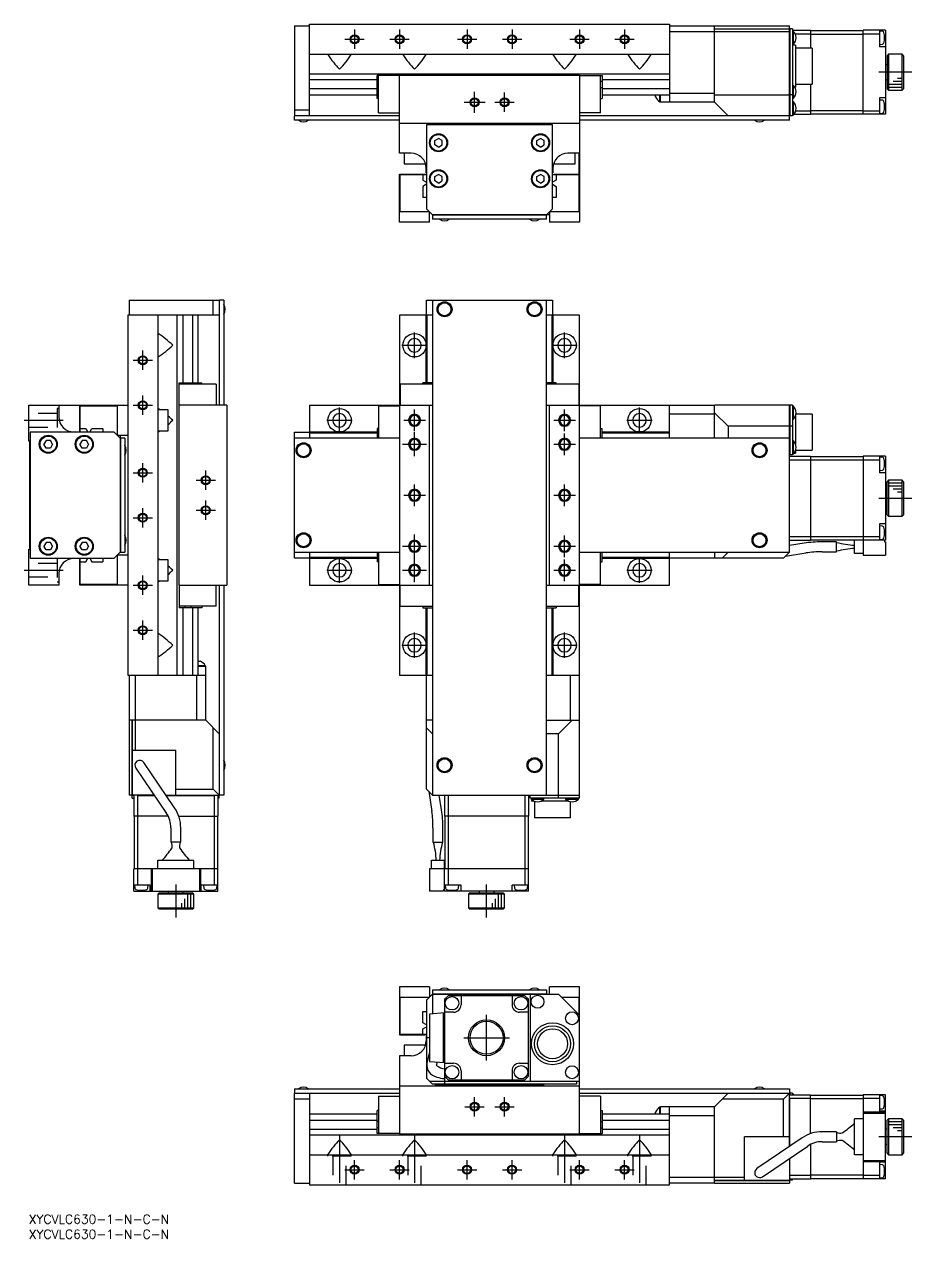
# Model space of a CAD drawing. Extents: x -1 to 601, y -8 to 397.
# Drawn here: x -1.5 to 294.3, y -8 to 396.8 of the extents above; entities that cross this region are included whole.
import ezdxf

# ---------------------------------------------------------------- set-up
doc = ezdxf.new("R2010")
doc.units = 0
doc.header["$LTSCALE"] = 0.5
doc.linetypes.add('CENTER', pattern=[50.8, 31.75, -6.35, 6.35, -6.35])
doc.linetypes.add('DASHED', pattern=[19.05, 12.7, -6.35])
for name, color, linetype in [('MSM_CENTER', 1, 'CENTER'), ('MSM_CONTINUOUS', 7, 'CONTINUOUS'), ('MSM_DASHED', 4, 'DASHED'), ('MSM_NARROW', 5, 'CONTINUOUS'), ('MSM_PART_NUMBER', 7, 'CONTINUOUS')]:
    doc.layers.add(name, color=color, linetype=linetype)
doc.styles.get("Standard").update_dxf_attribs({"font": 'txt.shx', "height": 3, "bigfont": 'bigfont.shx'})

# ---------------------------------------------------------------- blocks, each defined once
blk = doc.blocks.new('*U2')
at = {"layer": 'MSM_PART_NUMBER'}
blk.add_text('XYCVLC630-1-N-C-N', height=3, dxfattribs=at).set_placement((0, -3))
blk = doc.blocks.new('*U3')
at = {"layer": 'MSM_PART_NUMBER'}
blk.add_text('XYCVLC630-1-N-C-N', height=3, dxfattribs=at).set_placement((0, -8))

msp = doc.modelspace()

# ---------------------------------------------------------------- linework, layer by layer
at = {"layer": 'MSM_CENTER'}
for p, q in [((108.59, 395.07), (108.59, 388.61)), ((123.59, 395.07), (123.59, 388.61)), ((146.09, 395.07), (146.09, 388.61)), ((161.09, 395.07), (161.09, 388.61)), ((183.59, 395.07), (183.59, 388.61)), ((198.59, 395.07), (198.59, 388.61)), ((105.36, 391.84), (111.82, 391.84)), ((120.36, 391.84), (126.82, 391.84)), ((142.86, 391.84), (149.32, 391.84)), ((157.86, 391.84), (164.32, 391.84)), ((180.36, 391.84), (186.82, 391.84)), ((195.36, 391.84), (201.82, 391.84)), ((294.32, 380.84), (283.37, 380.84)), ((148.59, 367.34), (148.59, 374.34)), ((158.59, 367.61), (158.59, 374.07)), ((145.09, 370.84), (152.09, 370.84)), ((155.36, 370.84), (161.82, 370.84)), ((128.59, 285.59), (128.59, 294.09)), ((178.59, 285.59), (178.59, 294.09)), ((38, 281.61), (38, 288.07)), ((124.34, 289.84), (132.84, 289.84)), ((174.34, 289.84), (182.84, 289.84)), ((34.77, 284.84), (41.23, 284.84)), ((38, 266.61), (38, 273.07)), ((34.77, 269.84), (41.23, 269.84)), ((103.59, 260.59), (103.59, 269.09)), ((128.59, 261.22), (128.59, 268.46)), ((178.59, 261.22), (178.59, 268.46)), ((203.59, 260.59), (203.59, 269.09)), ((-1.5, 264.84), (11.5, 264.84)), ((99.34, 264.84), (107.84, 264.84)), ((124.97, 264.84), (132.21, 264.84)), ((174.97, 264.84), (182.21, 264.84)), ((199.34, 264.84), (207.84, 264.84)), ((128.59, 252.84), (128.59, 260.84)), ((178.59, 253.22), (178.59, 260.46)), ((124.59, 256.84), (132.59, 256.84)), ((174.97, 256.84), (182.21, 256.84)), ((34.77, 247.34), (41.23, 247.34)), ((38, 244.11), (38, 250.57)), ((59, 241.61), (59, 248.07)), ((55.77, 244.84), (62.23, 244.84)), ((128.59, 236.22), (128.59, 243.46)), ((178.59, 236.22), (178.59, 243.46)), ((124.97, 239.84), (132.21, 239.84)), ((174.97, 239.84), (182.21, 239.84)), ((38, 229.11), (38, 235.57)), ((55.77, 234.84), (62.23, 234.84)), ((59, 231.61), (59, 238.07)), ((283.37, 238.84), (294.32, 238.84)), ((34.77, 232.34), (41.23, 232.34)), ((128.59, 210.84), (128.59, 226.84)), ((124.59, 222.84), (132.59, 222.84)), ((174.97, 222.84), (182.21, 222.84)), ((178.59, 219.22), (178.59, 226.46)), ((103.59, 210.59), (103.59, 219.09)), ((203.59, 210.59), (203.59, 219.09)), ((-1.5, 214.84), (11.5, 214.84)), ((99.34, 214.84), (107.84, 214.84)), ((124.59, 214.84), (132.59, 214.84)), ((174.97, 214.84), (182.21, 214.84)), ((178.59, 211.22), (178.59, 218.46)), ((199.34, 214.84), (207.84, 214.84)), ((38, 206.61), (38, 213.07)), ((34.77, 209.84), (41.23, 209.84)), ((34.77, 194.84), (41.23, 194.84)), ((38, 191.61), (38, 198.07)), ((128.59, 185.59), (128.59, 194.09)), ((178.59, 185.59), (178.59, 194.09)), ((124.34, 189.84), (132.84, 189.84)), ((174.34, 189.84), (182.84, 189.84)), ((49, 110.07), (49, 99.12)), ((152.59, 99.12), (152.59, 110.07)), ((152.59, 51.4), (152.59, 66.6)), ((144.99, 59), (160.19, 59)), ((148.59, 32.77), (148.59, 39.23)), ((158.59, 32.77), (158.59, 39.23)), ((145.36, 36), (151.82, 36)), ((155.36, 36), (161.82, 36)), ((103.59, 26.5), (103.59, 8)), ((128.59, 26.5), (128.59, 8)), ((178.59, 26.5), (178.59, 8)), ((203.59, 26.5), (203.59, 8)), ((294.32, 26), (283.37, 26)), ((108.59, 11.77), (108.59, 18.23)), ((123.59, 11.77), (123.59, 18.23)), ((146.09, 11.77), (146.09, 18.23)), ((161.09, 11.77), (161.09, 18.23)), ((183.59, 11.77), (183.59, 18.23)), ((198.59, 11.77), (198.59, 18.23)), ((105.36, 15), (111.82, 15)), ((120.36, 15), (126.82, 15)), ((142.86, 15), (149.32, 15)), ((157.86, 15), (164.32, 15)), ((180.36, 15), (186.82, 15)), ((195.36, 15), (201.82, 15))]:
    msp.add_line(p, q, dxfattribs=at)
at = {"layer": 'MSM_CONTINUOUS'}
for p, q in [((93.59, 396.84), (213.59, 396.84)), ((93.59, 366.34), (93.59, 396.84)), ((213.59, 396.84), (213.59, 370.84)), ((88.59, 396.34), (93.59, 396.34)), ((88.59, 396.34), (88.59, 366.34)), ((213.59, 396.34), (253.59, 396.34)), ((253.59, 394.34), (213.59, 394.34)), ((228.59, 370.84), (228.59, 396.34)), ((228.59, 395.34), (253.59, 395.34)), ((253.59, 395.44), (253.49, 395.34)), ((253.59, 395.44), (253.59, 396.34)), ((253.59, 366.34), (253.59, 395.34)), ((253.69, 395.34), (253.59, 395.24)), ((253.69, 395.34), (253.69, 366.34)), ((254.59, 395.34), (253.69, 395.34)), ((254.59, 395.34), (254.59, 366.34)), ((254.59, 394.84), (260.59, 394.84)), ((254.89, 394.49), (254.59, 394.49)), ((254.89, 390.19), (254.89, 394.49)), ((255.5, 393.64), (260.59, 393.64)), ((260.59, 394.84), (260.59, 388.84)), ((260.59, 394.74), (278.09, 394.74)), ((260.59, 393.6), (278.09, 393.6)), ((285.59, 394.84), (278.09, 394.84)), ((278.09, 366.84), (278.09, 394.84)), ((278.09, 393.64), (283.59, 393.64)), ((283.59, 394.84), (283.59, 389.34)), ((284.58, 394.5), (283.59, 394.59)), ((285.59, 394.84), (285.59, 366.84)), ((254.59, 390.19), (254.89, 390.19)), ((255.59, 389.84), (254.59, 389.84)), ((255.59, 389.84), (255.59, 375.84)), ((261.09, 388.84), (255.59, 388.84)), ((261.09, 388.84), (261.09, 376.84)), ((283.59, 390.09), (284.58, 390.18)), ((285.59, 389.34), (283.59, 389.34)), ((93.59, 386.84), (213.59, 386.84)), ((99.85, 386.84), (99.69, 386.71)), ((107.34, 386.84), (107.49, 386.71)), ((124.85, 386.84), (124.69, 386.71)), ((132.34, 386.84), (132.49, 386.71)), ((174.85, 386.84), (174.69, 386.71)), ((182.34, 386.84), (182.49, 386.71)), ((199.85, 386.84), (199.69, 386.71)), ((207.34, 386.84), (207.49, 386.71)), ((286.59, 386.84), (286.09, 386.34)), ((286.09, 386.34), (286.09, 375.34)), ((291.09, 386.84), (286.59, 386.84)), ((286.59, 386.84), (286.59, 374.84)), ((291.59, 386.34), (291.09, 386.84)), ((291.09, 374.84), (291.09, 386.84)), ((291.59, 386.34), (291.59, 375.34)), ((286.09, 383.34), (285.59, 383.34)), ((93.59, 380.34), (213.59, 380.34)), ((93.59, 378.38), (116.09, 378.38)), ((116.09, 372.14), (116.09, 379.74)), ((123.59, 379.74), (116.09, 379.74)), ((116.59, 377.87), (116.09, 377.87)), ((116.59, 367.34), (116.59, 379.74)), ((123.59, 379.84), (183.59, 379.84)), ((123.59, 353.84), (123.59, 379.84)), ((183.59, 379.84), (183.59, 330.84)), ((183.59, 379.74), (191.09, 379.74)), ((190.59, 367.34), (190.59, 379.74)), ((190.59, 377.87), (191.09, 377.87)), ((191.09, 379.74), (191.09, 372.14)), ((191.09, 378.38), (213.59, 378.38)), ((255.59, 376.84), (261.09, 376.84)), ((260.59, 376.84), (260.59, 366.84)), ((285.59, 378.34), (286.09, 378.34)), ((116.09, 375.3), (93.59, 375.3)), ((93.59, 373.34), (116.09, 373.34)), ((116.59, 375.82), (116.09, 375.82)), ((190.59, 375.82), (191.09, 375.82)), ((213.59, 375.3), (191.09, 375.3)), ((191.09, 373.34), (213.59, 373.34)), ((208.94, 372.62), (208.94, 373.34)), ((210.39, 370.99), (210.39, 373.34)), ((210.59, 370.84), (210.59, 373.34)), ((213.59, 373.84), (228.59, 373.84)), ((228.59, 373.34), (253.59, 373.34)), ((253.59, 373.38), (253.69, 373.34)), ((254.59, 373.34), (253.69, 373.34)), ((254.89, 376.49), (254.59, 376.49)), ((254.89, 372.19), (254.89, 376.49)), ((255.39, 375.84), (255.59, 375.84)), ((286.09, 375.34), (286.59, 374.84)), ((286.59, 374.84), (291.09, 374.84)), ((291.09, 374.84), (291.59, 375.34)), ((116.59, 372.14), (116.09, 372.14)), ((190.59, 372.14), (191.09, 372.14)), ((210.39, 370.99), (210.59, 370.99)), ((228.59, 370.84), (210.59, 370.84)), ((228.59, 370.84), (233.09, 366.34)), ((254.59, 372.19), (254.89, 372.19)), ((254.89, 370.99), (254.59, 370.99)), ((254.89, 366.69), (254.89, 370.99)), ((285.59, 372.34), (283.59, 372.34)), ((283.59, 372.34), (283.59, 366.84)), ((284.58, 371.5), (283.59, 371.59)), ((88.59, 368.34), (93.59, 368.34)), ((88.59, 366.24), (88.69, 366.34)), ((123.59, 366.34), (88.59, 366.34)), ((88.59, 364.84), (88.59, 366.24)), ((123.59, 364.84), (88.59, 364.84)), ((116.59, 367.34), (123.59, 367.34)), ((190.59, 367.34), (183.59, 367.34)), ((253.59, 366.34), (183.59, 366.34)), ((253.59, 364.84), (183.59, 364.84)), ((253.59, 366.24), (253.49, 366.34)), ((253.59, 366.44), (253.69, 366.34)), ((253.59, 364.84), (253.59, 366.24)), ((254.59, 366.34), (253.69, 366.34)), ((254.59, 366.69), (254.89, 366.69)), ((255.03, 366.84), (260.59, 366.84)), ((255.68, 368.04), (260.59, 368.04)), ((260.59, 368.08), (278.09, 368.08)), ((260.59, 366.94), (278.09, 366.94)), ((278.09, 368.04), (283.59, 368.04)), ((285.59, 366.84), (278.09, 366.84)), ((283.59, 367.09), (284.58, 367.18)), ((123.59, 363.84), (183.59, 363.84)), ((174.59, 363.34), (132.59, 363.34)), ((132.59, 363.34), (132.59, 335.34)), ((135.59, 363.84), (135.59, 363.54)), ((135.59, 363.54), (171.59, 363.54)), ((171.59, 363.54), (171.59, 363.84)), ((174.59, 335.34), (174.59, 363.34)), ((135.34, 358.06), (136.59, 358.78)), ((135.34, 356.62), (135.34, 358.06)), ((136.59, 355.9), (135.34, 356.62)), ((137.84, 358.06), (136.59, 358.78)), ((136.59, 355.9), (137.84, 356.62)), ((137.84, 356.62), (137.84, 358.06)), ((169.34, 358.06), (170.59, 358.78)), ((169.34, 356.62), (169.34, 358.06)), ((170.59, 355.9), (169.34, 356.62)), ((171.84, 358.06), (170.59, 358.78)), ((170.59, 355.9), (171.84, 356.62)), ((171.84, 356.62), (171.84, 358.06)), ((127.49, 353.84), (123.59, 353.84)), ((125.09, 353.84), (125.09, 350.34)), ((183.59, 353.84), (179.69, 353.84)), ((182.09, 350.34), (182.09, 353.84)), ((183.49, 346.84), (183.49, 353.84)), ((125.09, 350.34), (132.09, 350.34)), ((132.09, 350.34), (132.09, 350.8)), ((132.49, 347.34), (132.49, 348.84)), ((174.69, 348.84), (174.69, 347.34)), ((175.09, 350.8), (175.09, 350.34)), ((175.09, 350.34), (182.09, 350.34)), ((123.59, 346.84), (132.19, 346.84)), ((123.59, 330.84), (123.59, 346.84)), ((123.79, 334.34), (123.79, 346.74)), ((123.79, 346.74), (132.59, 346.74)), ((131.39, 346.74), (131.39, 344.87)), ((131.39, 344.87), (132.59, 344.18)), ((132.19, 346.84), (132.19, 346.74)), ((132.49, 347.34), (132.59, 347.34)), ((135.34, 346.06), (136.59, 346.78)), ((135.34, 344.62), (135.34, 346.06)), ((136.59, 343.9), (135.34, 344.62)), ((137.84, 346.06), (136.59, 346.78)), ((136.59, 343.9), (137.84, 344.62)), ((137.84, 344.62), (137.84, 346.06)), ((169.34, 346.06), (170.59, 346.78)), ((169.34, 344.62), (169.34, 346.06)), ((170.59, 343.9), (169.34, 344.62)), ((171.84, 346.06), (170.59, 346.78)), ((170.59, 343.9), (171.84, 344.62)), ((171.84, 344.62), (171.84, 346.06)), ((174.59, 347.34), (174.69, 347.34)), ((174.59, 346.74), (183.39, 346.74)), ((175.79, 344.87), (174.6, 344.18)), ((174.99, 346.84), (183.59, 346.84)), ((174.99, 346.74), (174.99, 346.84)), ((175.79, 346.74), (175.79, 344.87)), ((183.39, 346.74), (183.39, 334.34)), ((132.59, 343.5), (131.39, 342.82)), ((131.39, 342.82), (131.39, 339.14)), ((174.6, 343.5), (175.79, 342.82)), ((175.79, 342.82), (175.79, 339.14)), ((132.59, 339.14), (131.39, 339.14)), ((175.79, 339.14), (174.59, 339.14)), ((133.59, 334.34), (123.79, 334.34)), ((132.59, 335.34), (134.59, 333.34)), ((133.59, 334.14), (133.79, 334.14)), ((133.59, 330.84), (133.59, 334.14)), ((173.59, 333.34), (134.59, 333.34)), ((134.59, 333.34), (134.59, 331.84)), ((172.59, 333.24), (134.59, 333.24)), ((172.59, 333.34), (174.59, 335.34)), ((172.59, 331.84), (172.59, 333.34)), ((173.39, 334.14), (173.59, 334.14)), ((183.39, 334.34), (173.59, 334.34)), ((173.59, 334.14), (173.59, 330.84)), ((133.59, 330.84), (123.59, 330.84)), ((172.59, 331.84), (134.59, 331.84)), ((183.59, 330.84), (173.59, 330.84)), ((33.5, 304.84), (33.5, 299.84)), ((33.5, 304.84), (63.5, 304.84)), ((61.5, 299.84), (61.5, 304.84)), ((63.6, 304.84), (63.5, 304.74)), ((63.5, 304.84), (63.5, 269.84)), ((65, 304.84), (63.6, 304.84)), ((65, 304.84), (65, 269.84)), ((132.59, 299.84), (132.59, 304.84)), ((132.59, 304.84), (174.59, 304.84)), ((134.59, 304.84), (134.59, 139.84)), ((172.59, 139.84), (172.59, 304.84)), ((174.59, 304.84), (174.59, 299.84)), ((33, 299.84), (33, 179.84)), ((63.5, 299.84), (33, 299.84)), ((43, 299.84), (43, 179.84)), ((49.5, 179.84), (49.5, 299.84)), ((51.46, 277.34), (51.46, 299.84)), ((54.54, 299.84), (54.54, 277.34)), ((56.5, 277.34), (56.5, 299.84)), ((134.59, 299.84), (123.59, 299.84)), ((123.59, 299.84), (123.59, 179.84)), ((132.49, 277.34), (132.49, 299.84)), ((132.79, 277.34), (132.79, 299.84)), ((183.59, 299.84), (172.59, 299.84)), ((174.39, 299.84), (174.39, 277.34)), ((174.69, 299.84), (174.69, 277.34)), ((183.59, 139.84), (183.59, 299.84)), ((43, 293.59), (43.13, 293.74)), ((43, 286.1), (43.13, 285.94)), ((50.1, 277.34), (57.7, 277.34)), ((50.1, 269.84), (50.1, 277.34)), ((62.5, 276.84), (50.1, 276.84)), ((51.98, 276.84), (51.98, 277.34)), ((54.02, 276.84), (54.02, 277.34)), ((57.7, 276.84), (57.7, 277.34)), ((62.5, 276.84), (62.5, 269.84)), ((134.59, 276.84), (123.79, 276.84)), ((123.79, 276.84), (123.79, 269.84)), ((134.59, 277.34), (131.39, 277.34)), ((131.39, 276.84), (131.39, 277.34)), ((175.79, 277.34), (172.59, 277.34)), ((183.39, 276.84), (172.59, 276.84)), ((175.79, 276.84), (175.79, 277.34)), ((183.39, 276.84), (183.39, 269.84)), ((0, 257.84), (0, 269.84)), ((0, 269.84), (33, 269.84)), ((10, 269.84), (10, 265.94)), ((17, 269.74), (10, 269.74)), ((17, 261.24), (17, 269.84)), ((17.1, 269.64), (29.5, 269.64)), ((17.1, 260.84), (17.1, 269.64)), ((29.5, 269.64), (29.5, 259.84)), ((43, 268.59), (43.13, 268.74)), ((46.5, 268.34), (43, 268.34)), ((46.5, 261.34), (46.5, 268.34)), ((66, 269.84), (50, 269.84)), ((50, 269.84), (50, 209.84)), ((66, 269.84), (66, 209.84)), ((93.59, 269.84), (93.59, 258.84)), ((93.59, 269.84), (134.59, 269.84)), ((116.59, 269.64), (123.59, 269.64)), ((116.59, 269.64), (116.59, 258.84)), ((133.59, 209.84), (133.59, 269.84)), ((172.59, 269.84), (213.59, 269.84)), ((173.59, 209.84), (173.59, 269.84)), ((190.59, 269.64), (183.59, 269.64)), ((190.59, 258.84), (190.59, 269.64)), ((213.69, 269.84), (213.59, 269.74)), ((213.59, 258.84), (213.59, 269.84)), ((213.69, 269.84), (228.59, 269.84)), ((228.69, 269.84), (228.59, 269.74)), ((228.59, 258.84), (228.59, 269.74)), ((228.59, 267.34), (233.09, 262.84)), ((253.59, 269.84), (228.69, 269.84)), ((253.59, 220.84), (253.59, 269.84)), ((253.69, 269.84), (253.59, 269.74)), ((254.59, 269.84), (253.69, 269.84)), ((253.69, 269.84), (253.69, 253.34)), ((254.59, 269.84), (254.59, 253.34)), ((254.89, 269.49), (254.59, 269.49)), ((254.89, 265.19), (254.89, 269.49)), ((228.59, 266.84), (213.59, 266.84)), ((254.59, 265.19), (254.89, 265.19)), ((255.59, 266.27), (255.59, 256.92)), ((261.09, 266.84), (255.75, 266.84)), ((261.09, 266.84), (261.09, 254.84)), ((28.5, 260.84), (0.5, 260.84)), ((0.5, 260.84), (0.5, 218.84)), ((15, 260.94), (16.5, 260.94)), ((16.5, 260.84), (16.5, 260.94)), ((17.1, 261.24), (17, 261.24)), ((17.1, 262.04), (18.98, 262.04)), ((18.98, 262.04), (19.66, 260.85)), ((20.34, 260.85), (21.02, 262.04)), ((21.02, 262.04), (24.7, 262.04)), ((24.7, 262.04), (24.7, 260.84)), ((30.5, 258.84), (28.5, 260.84)), ((29.7, 259.64), (29.7, 259.84)), ((29.7, 259.84), (33, 259.84)), ((30.5, 259.84), (30.5, 220.84)), ((43, 261.34), (46.5, 261.34)), ((43, 261.1), (43.13, 260.94)), ((88.59, 260.84), (93.59, 260.84)), ((88.59, 218.84), (88.59, 260.84)), ((93.59, 260.94), (116.09, 260.94)), ((93.59, 260.64), (116.09, 260.64)), ((116.09, 262.04), (116.09, 258.84)), ((116.59, 262.04), (116.09, 262.04)), ((190.59, 262.04), (191.09, 262.04)), ((191.09, 258.84), (191.09, 262.04)), ((191.09, 260.94), (213.59, 260.94)), ((191.09, 260.64), (213.59, 260.64)), ((253.59, 262.84), (233.09, 262.84)), ((233.09, 262.84), (233.09, 258.84)), ((253.59, 262.8), (253.69, 262.84)), ((254.59, 262.84), (253.69, 262.84)), ((0.3, 257.84), (0, 257.84)), ((0.3, 221.84), (0.3, 257.84)), ((5.78, 258.09), (5.06, 256.84)), ((5.78, 255.59), (5.06, 256.84)), ((7.22, 258.09), (5.78, 258.09)), ((7.22, 255.59), (5.78, 255.59)), ((7.94, 256.84), (7.22, 258.09)), ((7.94, 256.84), (7.22, 255.59)), ((17.78, 258.09), (17.06, 256.84)), ((17.78, 255.59), (17.06, 256.84)), ((19.22, 258.09), (17.78, 258.09)), ((19.22, 255.59), (17.78, 255.59)), ((19.94, 256.84), (19.22, 258.09)), ((19.94, 256.84), (19.22, 255.59)), ((32, 258.84), (30.5, 258.84)), ((30.6, 258.84), (30.6, 220.84)), ((32, 258.84), (32, 220.84)), ((123.59, 258.84), (88.59, 258.84)), ((253.59, 258.84), (183.59, 258.84)), ((254.89, 257.99), (254.59, 257.99)), ((254.89, 253.69), (254.89, 257.99)), ((253.59, 253.44), (253.69, 253.34)), ((253.59, 252.84), (260.59, 252.84)), ((253.59, 251.64), (260.59, 251.64)), ((254.59, 253.34), (253.69, 253.34)), ((254.59, 253.69), (254.89, 253.69)), ((255.03, 253.84), (255.59, 253.84)), ((255.59, 254.77), (255.59, 253.84)), ((255.62, 254.84), (261.09, 254.84)), ((260.59, 252.84), (260.59, 224.84)), ((260.59, 252.74), (278.09, 252.74)), ((260.59, 251.6), (278.09, 251.6)), ((278.09, 252.84), (278.09, 219.84)), ((285.59, 252.84), (278.09, 252.84)), ((278.09, 251.64), (283.59, 251.64)), ((283.59, 252.84), (283.59, 247.34)), ((284.58, 252.51), (283.59, 252.59)), ((285.59, 252.84), (285.59, 224.84)), ((283.59, 248.09), (284.58, 248.18)), ((285.59, 247.34), (283.59, 247.34)), ((286.59, 244.84), (286.09, 244.34)), ((286.09, 233.34), (286.09, 244.34)), ((286.59, 244.84), (286.59, 232.84)), ((291.09, 244.84), (286.59, 244.84)), ((291.09, 232.84), (291.09, 244.84)), ((291.59, 244.34), (291.09, 244.84)), ((291.59, 244.34), (291.59, 233.34)), ((286.09, 241.34), (285.59, 241.34)), ((285.59, 236.34), (286.09, 236.34)), ((286.09, 233.34), (286.59, 232.84)), ((286.59, 232.84), (291.09, 232.84)), ((291.09, 232.84), (291.59, 233.34)), ((285.59, 230.34), (283.59, 230.34)), ((283.59, 230.34), (283.59, 224.84)), ((284.58, 229.51), (283.59, 229.59)), ((5.78, 224.09), (5.06, 222.84)), ((5.78, 221.59), (5.06, 222.84)), ((7.22, 224.09), (5.78, 224.09)), ((7.94, 222.84), (7.22, 224.09)), ((7.94, 222.84), (7.22, 221.59)), ((17.78, 224.09), (17.06, 222.84)), ((17.78, 221.59), (17.06, 222.84)), ((19.22, 224.09), (17.78, 224.09)), ((19.94, 222.84), (19.22, 224.09)), ((19.94, 222.84), (19.22, 221.59)), ((253.59, 226.04), (260.59, 226.04)), ((253.59, 224.94), (253.69, 224.84)), ((258.46, 223.87), (253.59, 223.1)), ((253.69, 224.84), (260.59, 224.84)), ((260.59, 226.09), (278.09, 226.09)), ((260.59, 224.94), (278.09, 224.94)), ((269.29, 224.29), (264.43, 224.29)), ((269.29, 220.99), (269.29, 224.29)), ((275.29, 220.44), (275.29, 224.84)), ((285.59, 224.84), (275.29, 224.84)), ((278.09, 226.04), (283.59, 226.04)), ((283.59, 225.09), (284.58, 225.18)), ((285.29, 224.84), (285.29, 224.34)), ((285.29, 224.34), (285.59, 224.34)), ((285.59, 224.34), (285.59, 219.84)), ((0, 209.84), (0, 221.84)), ((0, 221.84), (0.3, 221.84)), ((0.5, 218.84), (28.5, 218.84)), ((7.22, 221.59), (5.78, 221.59)), ((16.5, 218.74), (15, 218.74)), ((16.5, 218.74), (16.5, 218.84)), ((17.1, 210.04), (17.1, 218.84)), ((19.22, 221.59), (17.78, 221.59)), ((18.98, 217.64), (19.66, 218.84)), ((20.34, 218.84), (21.02, 217.64)), ((24.7, 218.84), (24.7, 217.64)), ((28.5, 218.84), (30.5, 220.84)), ((29.5, 219.84), (29.5, 210.04)), ((29.7, 219.84), (29.7, 220.04)), ((33, 219.84), (29.7, 219.84)), ((30.5, 220.84), (32, 220.84)), ((43, 218.59), (43.13, 218.74)), ((88.59, 220.84), (123.59, 220.84)), ((93.59, 218.84), (88.59, 218.84)), ((93.59, 220.84), (93.59, 209.84)), ((116.09, 219.04), (93.59, 219.04)), ((116.09, 218.74), (93.59, 218.74)), ((116.09, 220.84), (116.09, 217.64)), ((116.59, 220.84), (116.59, 210.04)), ((183.59, 220.84), (253.59, 220.84)), ((190.59, 210.04), (190.59, 220.84)), ((191.09, 217.64), (191.09, 220.84)), ((213.59, 219.04), (191.09, 219.04)), ((213.59, 218.74), (191.09, 218.74)), ((213.59, 209.84), (213.59, 220.84)), ((213.59, 218.94), (213.69, 218.84)), ((228.59, 218.84), (213.69, 218.84)), ((228.59, 220.84), (228.59, 218.84)), ((228.59, 218.94), (228.69, 218.84)), ((251.59, 218.84), (228.69, 218.84)), ((233.09, 220.84), (231.09, 218.84)), ((251.59, 218.84), (253.59, 220.84)), ((252.3, 219.55), (258.98, 220.61)), ((264.43, 220.99), (269.29, 220.99)), ((278.09, 220.44), (275.29, 220.44)), ((278.09, 219.84), (285.59, 219.84)), ((17, 209.84), (17, 218.44)), ((17, 218.44), (17.1, 218.44)), ((17.1, 217.64), (18.98, 217.64)), ((21.02, 217.64), (24.7, 217.64)), ((46.5, 218.34), (43, 218.34)), ((46.5, 211.34), (46.5, 218.34)), ((116.59, 217.64), (116.09, 217.64)), ((190.59, 217.64), (191.09, 217.64)), ((10, 213.74), (10, 209.84)), ((43, 211.34), (46.5, 211.34)), ((43, 211.1), (43.13, 210.94)), ((10, 209.84), (0, 209.84)), ((33, 209.84), (17, 209.84)), ((29.5, 210.04), (17.1, 210.04)), ((50, 209.84), (66, 209.84)), ((50.1, 209.84), (50.1, 202.34)), ((62.5, 202.84), (62.5, 209.84)), ((63.5, 209.84), (63.5, 139.84)), ((65, 209.84), (65, 139.84)), ((93.59, 209.84), (134.59, 209.84)), ((116.59, 210.04), (123.59, 210.04)), ((123.79, 202.84), (123.79, 209.84)), ((172.59, 209.84), (213.59, 209.84)), ((183.39, 202.84), (183.39, 209.84)), ((190.59, 210.04), (183.59, 210.04)), ((62.5, 202.84), (50.1, 202.84)), ((51.98, 202.84), (51.98, 202.34)), ((54.02, 202.84), (54.02, 202.34)), ((57.7, 202.84), (57.7, 202.34)), ((123.79, 202.84), (134.59, 202.84)), ((131.39, 202.84), (131.39, 202.34)), ((172.59, 202.84), (183.39, 202.84)), ((175.79, 202.84), (175.79, 202.34)), ((57.7, 202.34), (50.1, 202.34)), ((51.46, 179.84), (51.46, 202.34)), ((54.54, 202.34), (54.54, 179.84)), ((56.5, 179.84), (56.5, 202.34)), ((131.39, 202.34), (134.59, 202.34)), ((132.49, 179.84), (132.49, 202.34)), ((132.79, 179.84), (132.79, 202.34)), ((172.59, 202.34), (175.79, 202.34)), ((174.39, 202.34), (174.39, 179.84)), ((174.69, 202.34), (174.69, 179.84)), ((43, 193.59), (43.13, 193.74)), ((43, 186.1), (43.13, 185.94)), ((56.5, 184.49), (57.22, 184.49)), ((56.5, 183.04), (58.85, 183.04)), ((56.5, 182.84), (59, 182.84)), ((58.85, 182.84), (58.85, 183.04)), ((59, 164.84), (59, 182.84)), ((33, 179.84), (59, 179.84)), ((33.5, 179.84), (33.5, 139.84)), ((35.5, 179.84), (35.5, 154.84)), ((56, 164.84), (56, 179.84)), ((123.59, 179.84), (134.59, 179.84)), ((132.59, 141.84), (132.59, 179.84)), ((172.59, 179.84), (183.59, 179.84)), ((180.59, 164.84), (180.59, 179.84)), ((59, 164.84), (33.5, 164.84)), ((34.4, 164.84), (34.4, 139.84)), ((34.5, 164.84), (34.5, 139.84)), ((59, 164.84), (63.5, 160.34)), ((61.5, 141.84), (61.5, 162.34)), ((134.59, 164.84), (132.59, 164.84)), ((134.59, 160.34), (132.59, 162.34)), ((172.59, 164.84), (183.59, 164.84)), ((181.09, 164.84), (176.59, 160.34)), ((176.59, 160.34), (172.59, 160.34)), ((176.59, 139.84), (176.59, 160.34)), ((34.5, 154.84), (49, 154.84)), ((49, 139.84), (49, 154.84)), ((48.62, 135.65), (38.39, 150.73)), ((35.66, 148.88), (45.89, 133.79)), ((49, 141.84), (61.5, 141.84)), ((61.5, 141.84), (63.5, 139.84)), ((132.59, 141.84), (134.59, 139.84)), ((34.4, 139.84), (33.5, 139.84)), ((34.4, 139.84), (34.5, 139.94)), ((34.5, 139.74), (34.6, 139.84)), ((41.79, 139.84), (34.5, 139.84)), ((34.5, 138.84), (34.5, 139.74)), ((35, 139.74), (34.5, 139.74)), ((34.5, 138.84), (35, 138.84)), ((35, 139.84), (35, 132.84)), ((36.2, 139.74), (36.1, 139.84)), ((36.2, 139.74), (36.2, 132.84)), ((36.2, 139.74), (41.85, 139.74)), ((45.77, 139.84), (63.5, 139.84)), ((45.84, 139.74), (61.8, 139.74)), ((61.9, 139.84), (61.8, 139.74)), ((61.8, 139.74), (61.8, 132.84)), ((63, 139.84), (63, 132.84)), ((63.5, 139.74), (63, 139.74)), ((63.5, 138.84), (63, 138.84)), ((63, 138.55), (63.15, 138.55)), ((63.15, 138.55), (63.15, 138.84)), ((63.4, 139.84), (63.5, 139.74)), ((63.6, 139.84), (63.5, 139.94)), ((63.5, 138.84), (63.5, 139.74)), ((65, 139.84), (63.6, 139.84)), ((133.3, 141.14), (134.36, 134.46)), ((134.59, 139.84), (183.59, 139.84)), ((137.62, 134.98), (136.85, 139.84)), ((138.69, 139.84), (138.59, 139.74)), ((138.59, 139.74), (138.59, 132.84)), ((139.79, 139.84), (139.79, 132.84)), ((165.39, 139.84), (165.39, 132.84)), ((166.59, 139.84), (166.59, 132.84)), ((167.19, 139.84), (167.09, 139.74)), ((167.09, 138.84), (167.09, 139.74)), ((183.59, 139.74), (167.09, 139.74)), ((183.59, 138.84), (167.09, 138.84)), ((167.44, 138.84), (167.44, 138.55)), ((167.44, 138.55), (171.74, 138.55)), ((167.59, 138.41), (167.59, 137.84)), ((168.52, 137.84), (167.59, 137.84)), ((168.59, 137.82), (168.59, 132.34)), ((180.02, 137.84), (170.67, 137.84)), ((171.74, 138.55), (171.74, 138.84)), ((176.55, 139.84), (176.59, 139.74)), ((176.59, 138.84), (176.59, 139.74)), ((178.94, 138.84), (178.94, 138.55)), ((178.94, 138.55), (183.24, 138.55)), ((180.59, 132.34), (180.59, 137.69)), ((183.24, 138.55), (183.24, 138.84)), ((183.59, 139.74), (183.49, 139.84)), ((183.59, 138.84), (183.59, 139.74)), ((46.44, 132.84), (35, 132.84)), ((35.1, 132.84), (35.1, 115.34)), ((36.24, 132.84), (36.24, 115.34)), ((50.01, 132.84), (63, 132.84)), ((61.76, 132.84), (61.76, 115.34)), ((62.9, 132.84), (62.9, 115.34)), ((166.59, 132.84), (138.59, 132.84)), ((138.69, 132.84), (138.69, 115.34)), ((139.83, 132.84), (139.83, 115.34)), ((165.35, 132.84), (165.35, 115.34)), ((166.49, 132.84), (166.49, 115.34)), ((180.59, 132.34), (168.59, 132.34)), ((47.35, 129.01), (47.35, 124.14)), ((50.65, 124.14), (50.65, 129.01)), ((134.74, 129.01), (134.74, 124.14)), ((138.04, 124.14), (138.04, 129.01)), ((50.65, 124.14), (47.35, 124.14)), ((47.74, 122.29), (47.7, 122.2)), ((134.74, 124.14), (138.04, 124.14)), ((43, 118.14), (55, 118.14)), ((43, 115.34), (43, 118.14)), ((55, 115.34), (55, 118.14)), ((134.19, 115.34), (134.19, 118.14)), ((134.19, 118.14), (138.59, 118.14)), ((138.59, 107.84), (138.59, 118.14)), ((35, 107.84), (35, 115.34)), ((63, 115.34), (35, 115.34)), ((36.2, 115.34), (36.2, 109.84)), ((40.75, 115.34), (40.75, 108.14)), ((41.1, 115.34), (41.1, 107.84)), ((56.9, 115.34), (56.9, 107.84)), ((57.25, 115.34), (57.25, 108.14)), ((61.8, 115.34), (61.8, 109.84)), ((63, 107.84), (63, 115.34)), ((133.59, 115.34), (133.59, 107.84)), ((166.59, 115.34), (133.59, 115.34)), ((139.79, 115.34), (139.79, 109.84)), ((165.39, 115.34), (165.39, 109.84)), ((166.59, 107.84), (166.59, 115.34)), ((40.5, 109.84), (35, 109.84)), ((35.25, 109.84), (35.34, 108.86)), ((39.66, 108.86), (39.75, 109.84)), ((40.5, 107.84), (40.5, 109.84)), ((63, 109.84), (57.5, 109.84)), ((57.5, 107.84), (57.5, 109.84)), ((58.25, 109.84), (58.34, 108.86)), ((62.66, 108.86), (62.75, 109.84)), ((144.09, 109.84), (138.59, 109.84)), ((138.84, 109.84), (138.93, 108.86)), ((143.26, 108.86), (143.34, 109.84)), ((144.09, 107.84), (144.09, 109.84)), ((161.09, 107.84), (161.09, 109.84)), ((166.59, 109.84), (161.09, 109.84)), ((161.84, 109.84), (161.93, 108.86)), ((166.26, 108.86), (166.34, 109.84)), ((35, 107.84), (63, 107.84)), ((40.75, 108.14), (40.78, 108.14)), ((40.78, 108.14), (40.78, 107.84)), ((43.5, 107.34), (43, 106.84)), ((43, 106.84), (43, 102.34)), ((55, 106.84), (43, 106.84)), ((43.5, 107.34), (54.5, 107.34)), ((46.5, 107.84), (46.5, 107.34)), ((51.5, 107.34), (51.5, 107.84)), ((55, 106.84), (54.5, 107.34)), ((55, 102.34), (55, 106.84)), ((57.22, 107.84), (57.22, 108.14)), ((57.22, 108.14), (57.25, 108.14)), ((138.09, 107.84), (133.59, 107.84)), ((138.59, 108.14), (138.09, 108.14)), ((138.09, 108.14), (138.09, 107.84)), ((166.59, 107.84), (138.59, 107.84)), ((147.09, 107.34), (146.59, 106.84)), ((158.59, 106.84), (146.59, 106.84)), ((146.59, 106.84), (146.59, 102.34)), ((147.09, 107.34), (158.09, 107.34)), ((150.09, 107.84), (150.09, 107.34)), ((155.09, 107.34), (155.09, 107.84)), ((158.59, 106.84), (158.09, 107.34)), ((158.59, 102.34), (158.59, 106.84)), ((43, 102.34), (43.5, 101.84)), ((43, 102.34), (55, 102.34)), ((54.5, 101.84), (43.5, 101.84)), ((54.5, 101.84), (55, 102.34)), ((146.59, 102.34), (158.59, 102.34)), ((146.59, 102.34), (147.09, 101.84)), ((158.09, 101.84), (147.09, 101.84)), ((158.09, 101.84), (158.59, 102.34)), ((123.59, 76), (123.59, 60)), ((133.59, 76), (123.59, 76)), ((132.59, 71.5), (134.59, 73.5)), ((133.59, 76), (133.59, 72.7)), ((134.59, 75), (172.59, 75)), ((134.59, 75), (134.59, 66.97)), ((134.59, 73.6), (172.59, 73.6)), ((134.59, 73.5), (176.59, 73.5)), ((139.79, 73), (138.59, 71.8)), ((165.39, 73), (139.79, 73)), ((144.09, 73), (144.09, 70)), ((161.09, 73), (161.09, 70)), ((166.59, 71.8), (165.39, 73)), ((167.09, 73.5), (167.09, 44.5)), ((172.59, 75), (172.59, 73.5)), ((183.59, 76), (173.59, 76)), ((173.59, 73.5), (173.59, 76)), ((183.59, 66.5), (176.59, 73.5)), ((183.59, 27), (183.59, 76)), ((123.79, 60.1), (123.79, 72.5)), ((123.79, 72.5), (133.59, 72.5)), ((132.59, 71.5), (132.59, 45.5)), ((133.59, 72.7), (133.79, 72.7)), ((138.59, 71.8), (138.59, 44.5)), ((166.59, 46.2), (166.59, 71.8)), ((177.59, 72.5), (183.39, 72.5)), ((183.39, 72.5), (183.39, 66.7)), ((131.39, 64.02), (131.39, 67.7)), ((131.39, 67.7), (132.59, 67.7)), ((138.59, 67.25), (133.59, 66.9)), ((133.59, 66.9), (133.59, 51.1)), ((138.09, 67.22), (138.09, 50.78)), ((141.59, 67.5), (138.59, 67.5)), ((166.59, 67.5), (163.59, 67.5)), ((132.59, 63.34), (131.39, 64.02)), ((131.39, 61.98), (132.59, 62.66)), ((131.39, 60.1), (131.39, 61.98)), ((123.59, 60), (132.19, 60)), ((132.59, 60.1), (123.79, 60.1)), ((132.19, 60), (132.19, 60.1)), ((132.49, 59.5), (132.49, 58)), ((132.49, 59.5), (132.59, 59.5)), ((133.59, 59), (132.59, 59)), ((127.49, 53), (123.59, 53)), ((123.59, 53), (123.59, 27)), ((132.09, 56.5), (125.09, 56.5)), ((125.09, 56.5), (125.09, 53)), ((132.09, 56.04), (132.09, 56.5)), ((133.59, 54.26), (132.73, 50.54)), ((133.59, 51.1), (138.59, 50.75)), ((135.94, 49.8), (136.2, 50.92)), ((135.98, 49.73), (135.94, 49.81)), ((136.06, 49.63), (135.98, 49.73)), ((138.59, 50.5), (141.59, 50.5)), ((163.59, 50.5), (166.59, 50.5)), ((132.59, 45.5), (134.59, 43.5)), ((138.59, 46.2), (139.79, 45)), ((139.79, 45), (165.39, 45)), ((144.09, 48), (144.09, 45)), ((161.09, 48), (161.09, 45)), ((165.39, 45), (166.59, 46.2)), ((88.59, 42), (88.59, 40.6)), ((88.59, 42), (123.59, 42)), ((88.59, 40.6), (88.69, 40.5)), ((88.59, 40.5), (123.59, 40.5)), ((88.59, 10.5), (88.59, 40.5)), ((93.59, 40.5), (93.59, 10)), ((123.59, 43), (183.59, 43)), ((133.59, 44.5), (183.59, 44.5)), ((182.59, 43.5), (134.59, 43.5)), ((135.59, 43.3), (171.59, 43.3)), ((135.59, 43), (135.59, 43.3)), ((138.59, 44.4), (138.69, 44.5)), ((182.59, 44.4), (138.59, 44.4)), ((138.59, 44.4), (138.59, 43.5)), ((171.59, 43.3), (171.59, 43)), ((182.59, 44.5), (182.59, 43.5)), ((183.59, 42), (253.59, 42)), ((183.59, 40.5), (253.59, 40.5)), ((228.59, 36), (233.09, 40.5)), ((251.59, 38.5), (253.59, 40.5)), ((253.59, 40.6), (253.49, 40.5)), ((253.59, 42), (253.59, 40.6)), ((253.59, 40.4), (253.69, 40.5)), ((253.59, 22.77), (253.59, 40.5)), ((253.69, 40.5), (253.69, 40)), ((254.59, 40.5), (253.69, 40.5)), ((254.59, 40.5), (254.59, 40)), ((93.59, 38.5), (88.59, 38.5)), ((116.59, 39.5), (116.59, 27.1)), ((116.59, 39.5), (123.59, 39.5)), ((190.59, 39.5), (183.59, 39.5)), ((190.59, 39.5), (190.59, 27.1)), ((251.59, 38.5), (231.09, 38.5)), ((251.59, 26), (251.59, 38.5)), ((253.59, 40), (260.59, 40)), ((253.59, 38.9), (253.69, 38.8)), ((253.69, 38.8), (260.59, 38.8)), ((253.69, 22.84), (253.69, 38.8)), ((254.89, 40.15), (254.59, 40.15)), ((254.89, 40), (254.89, 40.15)), ((260.59, 27.01), (260.59, 40)), ((260.59, 39.9), (278.09, 39.9)), ((260.59, 38.76), (278.09, 38.76)), ((285.59, 40), (278.09, 40)), ((278.09, 40), (278.09, 12)), ((278.09, 38.8), (283.59, 38.8)), ((283.59, 40), (283.59, 34.5)), ((284.58, 39.66), (283.59, 39.75)), ((285.59, 12), (285.59, 40)), ((116.09, 33.5), (93.59, 33.5)), ((116.59, 34.7), (116.09, 34.7)), ((116.09, 27.1), (116.09, 34.7)), ((190.59, 34.7), (191.09, 34.7)), ((191.09, 34.7), (191.09, 27.1)), ((213.59, 33.5), (191.09, 33.5)), ((208.94, 33.5), (208.94, 34.22)), ((210.39, 33.5), (210.39, 35.85)), ((210.59, 35.85), (210.39, 35.85)), ((228.59, 36), (210.59, 36)), ((210.59, 33.5), (210.59, 36)), ((213.59, 10), (213.59, 36)), ((228.59, 33), (213.59, 33)), ((228.59, 10.5), (228.59, 36)), ((278.09, 34.25), (285.29, 34.25)), ((278.09, 33.9), (285.59, 33.9)), ((283.59, 35.25), (284.58, 35.34)), ((285.59, 34.5), (283.59, 34.5)), ((285.29, 34.22), (285.29, 34.25)), ((285.59, 34.22), (285.29, 34.22)), ((93.59, 31.54), (116.09, 31.54)), ((116.09, 28.46), (93.59, 28.46)), ((116.59, 31.02), (116.09, 31.02)), ((116.59, 28.98), (116.09, 28.98)), ((190.59, 31.02), (191.09, 31.02)), ((190.59, 28.98), (191.09, 28.98)), ((191.09, 31.54), (213.59, 31.54)), ((213.59, 28.46), (191.09, 28.46)), ((275.29, 20), (275.29, 32)), ((278.09, 32), (275.29, 32)), ((286.09, 28.5), (285.59, 28.5)), ((286.59, 32), (286.09, 31.5)), ((286.09, 20.5), (286.09, 31.5)), ((286.59, 32), (286.59, 20)), ((291.09, 32), (286.59, 32)), ((291.59, 31.5), (291.09, 32)), ((291.09, 20), (291.09, 32)), ((291.59, 31.5), (291.59, 20.5)), ((213.59, 26.5), (93.59, 26.5)), ((123.59, 27.1), (116.09, 27.1)), ((123.59, 27), (183.59, 27)), ((183.59, 27.1), (191.09, 27.1)), ((238.59, 11.5), (238.59, 26)), ((253.59, 26), (238.59, 26)), ((257.79, 25.62), (242.71, 15.39)), ((269.29, 27.65), (264.43, 27.65)), ((264.43, 24.35), (269.29, 24.35)), ((269.29, 27.65), (269.29, 24.35)), ((271.15, 24.74), (271.24, 24.7)), ((244.56, 12.66), (259.64, 22.89)), ((260.59, 23.44), (260.59, 12)), ((285.59, 23.5), (286.09, 23.5)), ((286.09, 20.5), (286.59, 20)), ((291.09, 20), (291.59, 20.5)), ((93.59, 20), (213.59, 20)), ((99.85, 20), (99.69, 20.13)), ((107.34, 20), (107.49, 20.13)), ((124.85, 20), (124.69, 20.13)), ((132.34, 20), (132.49, 20.13)), ((174.85, 20), (174.69, 20.13)), ((182.34, 20), (182.49, 20.13)), ((199.85, 20), (199.69, 20.13)), ((207.34, 20), (207.49, 20.13)), ((253.59, 18.79), (253.59, 11.5)), ((253.69, 13.2), (253.69, 18.85)), ((278.09, 20), (275.29, 20)), ((278.09, 18.1), (285.59, 18.1)), ((278.09, 17.75), (285.29, 17.75)), ((283.59, 17.5), (283.59, 12)), ((285.59, 17.5), (283.59, 17.5)), ((284.58, 16.66), (283.59, 16.75)), ((285.29, 17.78), (285.59, 17.78)), ((285.29, 17.75), (285.29, 17.78)), ((286.59, 20), (291.09, 20)), ((213.59, 12.5), (238.59, 12.5)), ((242.13, 13.33), (242.07, 13.46)), ((242.2, 13.19), (242.13, 13.33)), ((242.29, 13.05), (242.2, 13.19)), ((253.69, 13.2), (253.59, 13.1)), ((253.69, 13.2), (260.59, 13.2)), ((260.59, 13.24), (278.09, 13.24)), ((278.09, 13.2), (283.59, 13.2)), ((283.59, 12.25), (284.58, 12.34)), ((88.59, 10.5), (93.59, 10.5)), ((93.59, 10), (213.59, 10)), ((228.59, 10.5), (213.59, 10.5)), ((228.59, 11.5), (253.59, 11.5)), ((228.59, 11.4), (253.59, 11.4)), ((228.59, 10.5), (253.59, 10.5)), ((253.59, 11.4), (253.49, 11.5)), ((253.59, 12), (260.59, 12)), ((253.69, 11.5), (253.59, 11.6)), ((253.59, 11.4), (253.59, 10.5)), ((253.69, 12), (253.69, 11.5)), ((254.59, 11.5), (253.69, 11.5)), ((254.59, 11.5), (254.59, 12)), ((260.59, 12.1), (278.09, 12.1)), ((285.59, 12), (278.09, 12))]:
    msp.add_line(p, q, dxfattribs=at)
for centre, radius in [((108.59, 391.84), 1.23), ((123.59, 391.84), 1.23), ((146.09, 391.84), 1.23), ((161.09, 391.84), 1.23), ((183.59, 391.84), 1.23), ((198.59, 391.84), 1.23), ((148.59, 370.84), 1.23), ((158.59, 370.84), 1.23), ((136.59, 357.34), 3), ((170.59, 357.34), 3), ((136.59, 357.34), 2.75), ((170.59, 357.34), 2.75), ((136.59, 345.34), 3), ((170.59, 345.34), 3), ((136.59, 345.34), 2.75), ((170.59, 345.34), 2.75), ((138.59, 301.84), 2.5), ((138.59, 301.84), 2.15), ((168.59, 301.84), 2.5), ((168.59, 301.84), 2.15), ((128.59, 289.84), 3.9), ((178.59, 289.84), 3.9), ((38, 284.84), 1.23), ((38, 269.84), 1.23), ((103.59, 264.84), 3.9), ((203.59, 264.84), 3.9), ((6.5, 256.84), 3), ((6.5, 256.84), 2.75), ((18.5, 256.84), 3), ((18.5, 256.84), 2.75), ((91.59, 254.84), 2.5), ((91.59, 254.84), 2.15), ((243.59, 254.84), 2.5), ((243.59, 254.84), 2.15), ((38, 247.34), 1.23), ((59, 244.84), 1.23), ((59, 234.84), 1.23), ((38, 232.34), 1.23), ((91.59, 224.84), 2.5), ((91.59, 224.84), 2.15), ((243.59, 224.84), 2.5), ((243.59, 224.84), 2.15), ((6.5, 222.84), 3), ((6.5, 222.84), 2.75), ((18.5, 222.84), 3), ((18.5, 222.84), 2.75), ((103.59, 214.84), 3.9), ((203.59, 214.84), 3.9), ((38, 209.84), 1.23), ((38, 194.84), 1.23), ((128.59, 189.84), 3.9), ((178.59, 189.84), 3.9), ((138.59, 149.84), 2.5), ((138.59, 149.84), 2.15), ((168.59, 149.84), 2.5), ((168.59, 149.84), 2.15), ((169.59, 71), 2.15), ((141.09, 70.5), 2.25), ((164.09, 70.5), 2.25), ((152.59, 59), 6), ((181.09, 65.5), 2.15), ((152.59, 59), 5.5), ((174.59, 57), 7), ((174.59, 57), 6), ((174.59, 57), 5), ((141.09, 47.5), 2.25), ((164.09, 47.5), 2.25), ((181.09, 47.5), 2.15), ((148.59, 36), 1.23), ((158.59, 36), 1.23), ((108.59, 15), 1.23), ((123.59, 15), 1.23), ((146.09, 15), 1.23), ((161.09, 15), 1.23), ((183.59, 15), 1.23), ((198.59, 15), 1.23)]:
    msp.add_circle(centre, radius, dxfattribs=at)
at = {"layer": 'MSM_CONTINUOUS', "extrusion": (0, 0, -1)}
for centre, radius in [((-128.59, 289.84), 2.25), ((-178.59, 289.84), 2.25), ((-103.59, 264.84), 2.25), ((-128.59, 264.84), 1.62), ((-178.59, 264.84), 1.62), ((-203.59, 264.84), 2.25), ((-128.59, 256.84), 1.62), ((-178.59, 256.84), 1.62), ((-128.59, 239.84), 1.62), ((-178.59, 239.84), 1.62), ((-128.59, 222.84), 1.62), ((-178.59, 222.84), 1.62), ((-103.59, 214.84), 2.25), ((-128.59, 214.84), 1.62), ((-178.59, 214.84), 1.62), ((-203.59, 214.84), 2.25), ((-128.59, 189.84), 2.25), ((-178.59, 189.84), 2.25)]:
    msp.add_circle(centre, radius, dxfattribs=at)
at = {"layer": 'MSM_CONTINUOUS'}
for centre, radius, start, end in [((252.79, 392.34), 3, 314.22, 45.78), ((284.54, 394.01), 0.5, 17.6292, 85), ((279.29, 392.34), 6, 342.3708, 17.6292), ((284.54, 390.67), 0.5, 275, 342.3708), ((126.02, 403.8), 31.38, 212.9812, 224.3908), ((81.17, 403.8), 31.38, 315.6092, 327.0188), ((151.02, 403.8), 31.38, 212.9812, 224.3908), ((106.17, 403.8), 31.38, 315.6092, 327.0188), ((201.02, 403.8), 31.38, 212.9812, 224.3908), ((156.17, 403.8), 31.38, 315.6092, 327.0188), ((226.02, 403.8), 31.38, 212.9812, 224.3908), ((181.17, 403.8), 31.38, 315.6092, 327.0188), ((211.96, 373.84), 3.25, 202.061, 241.2734), ((252.79, 374.34), 3, 314.22, 45.78), ((252.79, 368.84), 3, 314.22, 45.78), ((284.54, 371.01), 0.5, 17.6292, 85), ((279.29, 369.34), 6, 342.3708, 17.6292), ((91.59, 367.34), 3, 236.4427, 303.5573), ((243.59, 367.34), 3, 236.4427, 303.5573), ((284.54, 367.67), 0.5, 275, 342.3708), ((127.49, 348.84), 5, 0, 90), ((179.69, 348.84), 5, 90, 180), ((138.59, 334.34), 3, 236.4427, 303.5573), ((168.59, 334.34), 3, 236.4427, 303.5573), ((62.5, 301.84), 3, 326.4427, 33.5573), ((26.04, 267.42), 31.38, 45.6092, 57.0188), ((26.04, 312.27), 31.38, 302.9812, 314.3908), ((26.04, 242.42), 31.38, 55.7006, 57.0188), ((252.79, 267.34), 3, 314.22, 45.78), ((15, 265.94), 5, 180, 270), ((26.04, 242.42), 31.38, 45.6092, 49.326), ((26.04, 287.27), 31.38, 310.674, 314.3908), ((26.04, 287.27), 31.38, 302.9812, 304.2994), ((29.5, 254.84), 3, 326.4427, 33.5573), ((252.79, 255.84), 3, 314.22, 45.78), ((284.54, 252.01), 0.5, 17.6292, 85), ((279.29, 250.34), 6, 342.3708, 17.6292), ((284.54, 248.68), 0.5, 275, 342.3708), ((284.54, 229.01), 0.5, 17.6292, 85), ((279.29, 227.34), 6, 342.3708, 17.6292), ((29.5, 224.84), 3, 326.4427, 33.5573), ((264.24, 185.09), 39.2, 89.7178, 98.4755), ((276.44, 250.08), 26.91, 254.5954, 267.5566), ((284.54, 225.68), 0.5, 275, 342.3708), ((15, 213.74), 5, 90, 180), ((26.04, 192.42), 31.38, 55.7006, 57.0188), ((264.22, 185.33), 35.66, 89.6613, 98.4567), ((276.71, 193.51), 28.62, 92.8322, 105.0159), ((26.04, 192.42), 31.38, 45.6092, 49.326), ((26.04, 237.27), 31.38, 310.674, 314.3908), ((26.04, 237.27), 31.38, 302.9812, 304.2994), ((26.04, 167.42), 31.38, 45.6092, 57.0188), ((26.04, 212.27), 31.38, 302.9812, 314.3908), ((56, 181.48), 3.25, 28.7266, 67.939), ((37.03, 149.81), 1.66, 126.3514, 214.4401), ((37.02, 149.81), 1.65, 33.8303, 126.0121), ((62.5, 149.84), 3, 326.4427, 33.5573), ((61, 140.64), 3, 311.8103, 315.78), ((169.59, 140.64), 3, 224.22, 315.78), ((181.09, 140.64), 3, 224.22, 315.78), ((38.81, 129.02), 8.54, 359.9287, 34.0288), ((38.81, 129.02), 11.84, 359.9509, 34.0564), ((99.08, 129.22), 35.66, 359.6613, 8.4567), ((98.84, 129.2), 39.2, 359.7178, 8.4755), ((-1.17, 157.5), 60.29, 319.2516, 324.1616), ((44.58, 122.83), 3.21, 350.2787, 24.1179), ((53.18, 122.87), 2.97, 154.6953, 192.2257), ((90.03, 150.18), 48.58, 215.093, 221.2478), ((107.26, 116.73), 28.62, 2.8322, 15.0159), ((163.83, 117), 26.91, 164.5954, 177.5566), ((35.83, 108.9), 0.5, 185, 252.3708), ((37.5, 114.14), 6, 252.3708, 287.6292), ((39.17, 108.9), 0.5, 287.6292, 355), ((58.83, 108.9), 0.5, 185, 252.3708), ((60.5, 114.14), 6, 252.3708, 287.6292), ((62.17, 108.9), 0.5, 287.6292, 355), ((139.43, 108.9), 0.5, 185, 252.3708), ((141.09, 114.14), 6, 252.3708, 287.6292), ((142.76, 108.9), 0.5, 287.6292, 355), ((162.43, 108.9), 0.5, 185, 252.3708), ((164.09, 114.14), 6, 252.3708, 287.6292), ((165.76, 108.9), 0.5, 287.6292, 355), ((138.59, 72.5), 3, 56.4427, 123.5573), ((168.59, 72.5), 3, 56.4427, 123.5573), ((141.59, 70), 2.5, 270, 0), ((163.59, 70), 2.5, 180, 270), ((127.49, 58), 5, 270, 0), ((136.82, 49.96), 4.14, 172.4446, 258.6833), ((138.79, 53.05), 4.37, 231.3799, 267.4339), ((141.59, 48), 2.5, 0, 90), ((163.59, 48), 2.5, 90, 180), ((139.17, 54.8), 9.45, 250.4373, 266.4987), ((91.59, 39.5), 3, 56.4427, 123.5573), ((243.59, 39.5), 3, 56.4427, 123.5573), ((252.79, 38), 3, 41.8103, 45.78), ((284.54, 39.17), 0.5, 17.6292, 85), ((279.29, 37.5), 6, 342.3708, 17.6292), ((211.96, 33), 3.25, 118.7266, 157.939), ((284.54, 35.83), 0.5, 275, 342.3708), ((243.26, 67.03), 48.58, 305.093, 311.2478), ((126.02, 3.04), 31.38, 135.6092, 147.0188), ((81.17, 3.04), 31.38, 32.9812, 44.3908), ((151.02, 3.04), 31.38, 135.6092, 147.0188), ((106.17, 3.04), 31.38, 32.9812, 44.3908), ((201.02, 3.04), 31.38, 135.6092, 147.0188), ((156.17, 3.04), 31.38, 32.9812, 44.3908), ((226.02, 3.04), 31.38, 135.6092, 147.0188), ((181.17, 3.04), 31.38, 32.9812, 44.3908), ((264.42, 15.81), 11.84, 89.9509, 124.0564), ((264.42, 15.81), 8.54, 89.9287, 124.0288), ((270.56, 30.18), 2.97, 244.6953, 282.2258), ((270.61, 21.58), 3.21, 80.2787, 114.1179), ((235.94, -24.17), 60.29, 49.2516, 54.1616), ((284.54, 16.17), 0.5, 17.6292, 85), ((279.29, 14.5), 6, 342.3708, 17.6292), ((243.63, 14.02), 1.66, 123.9055, 199.7594), ((243.62, 14.02), 1.64, 216.1938, 231.3409), ((243.62, 14.03), 1.66, 231.4921, 304.352), ((284.54, 12.83), 0.5, 275, 342.3708)]:
    msp.add_arc(centre, radius, start, end, dxfattribs=at)
at = {"layer": 'MSM_DASHED'}
for p, q in [((9.5, 268.74), (9.5, 260.94)), ((10, 268.74), (9.5, 268.74)), ((9.5, 267.09), (0, 267.09)), ((0, 262.59), (9.5, 262.59)), ((9.5, 260.94), (15, 260.94)), ((9.5, 218.74), (9.5, 210.94)), ((15, 218.74), (9.5, 218.74)), ((9.5, 217.09), (0, 217.09)), ((0, 212.59), (9.5, 212.59)), ((9.5, 210.94), (10, 210.94)), ((99.69, 19.5), (99.69, 20.13)), ((107.49, 19.5), (99.69, 19.5)), ((101.34, 19.5), (101.34, 10)), ((105.84, 10), (105.84, 19.5)), ((107.49, 19.5), (107.49, 20.13)), ((124.69, 19.5), (124.69, 20.13)), ((132.49, 19.5), (124.69, 19.5)), ((126.34, 19.5), (126.34, 10)), ((130.84, 10), (130.84, 19.5)), ((132.49, 19.5), (132.49, 20.13)), ((174.69, 19.5), (174.69, 20.13)), ((182.49, 19.5), (174.69, 19.5)), ((176.34, 19.5), (176.34, 10)), ((180.84, 10), (180.84, 19.5)), ((182.49, 19.5), (182.49, 20.13)), ((199.69, 19.5), (199.69, 20.13)), ((207.49, 19.5), (199.69, 19.5)), ((201.34, 19.5), (201.34, 10)), ((205.84, 10), (205.84, 19.5)), ((207.49, 19.5), (207.49, 20.13))]:
    msp.add_line(p, q, dxfattribs=at)
at = {"layer": 'MSM_NARROW'}
for p, q in [((286.59, 376.84), (291.09, 376.84)), ((288.09, 377.84), (291.09, 377.84)), ((289.59, 378.84), (291.09, 378.84)), ((286.59, 375.84), (291.09, 375.84)), ((291.09, 243.84), (286.59, 243.84)), ((291.09, 242.84), (286.59, 242.84)), ((291.09, 241.84), (288.09, 241.84)), ((291.09, 240.84), (289.59, 240.84)), ((52, 102.34), (52, 105.34)), ((53, 102.34), (53, 106.84)), ((54, 102.34), (54, 106.84)), ((155.59, 102.34), (155.59, 105.34)), ((156.59, 102.34), (156.59, 106.84)), ((157.59, 102.34), (157.59, 106.84)), ((51, 102.34), (51, 103.84)), ((154.59, 102.34), (154.59, 103.84)), ((291.09, 31), (286.59, 31)), ((291.09, 30), (286.59, 30)), ((291.09, 29), (288.09, 29)), ((291.09, 28), (289.59, 28))]:
    msp.add_line(p, q, dxfattribs=at)
for centre in [(108.59, 391.84), (123.59, 391.84), (146.09, 391.84), (161.09, 391.84), (183.59, 391.84), (198.59, 391.84), (148.59, 370.84), (158.59, 370.84), (38, 284.84), (38, 269.84), (38, 247.34), (59, 244.84), (59, 234.84), (38, 232.34), (38, 209.84), (38, 194.84), (148.59, 36), (158.59, 36), (108.59, 15), (123.59, 15), (146.09, 15), (161.09, 15), (183.59, 15), (198.59, 15)]:
    msp.add_circle(centre, 1.5, dxfattribs=at)
at = {"layer": 'MSM_NARROW', "extrusion": (0, 0, -1)}
for centre in [(-128.59, 264.84), (-178.59, 264.84), (-128.59, 256.84), (-178.59, 256.84), (-128.59, 239.84), (-178.59, 239.84), (-128.59, 222.84), (-178.59, 222.84), (-128.59, 214.84), (-178.59, 214.84)]:
    msp.add_circle(centre, 2, dxfattribs=at)

# ---------------------------------------------------------------- block references
at = {"layer": 'MSM_CONTINUOUS'}
for name in ['*U2', '*U3']:
    msp.add_blockref(name, (0, 0), dxfattribs=at)

doc.saveas('drawing.dxf')
